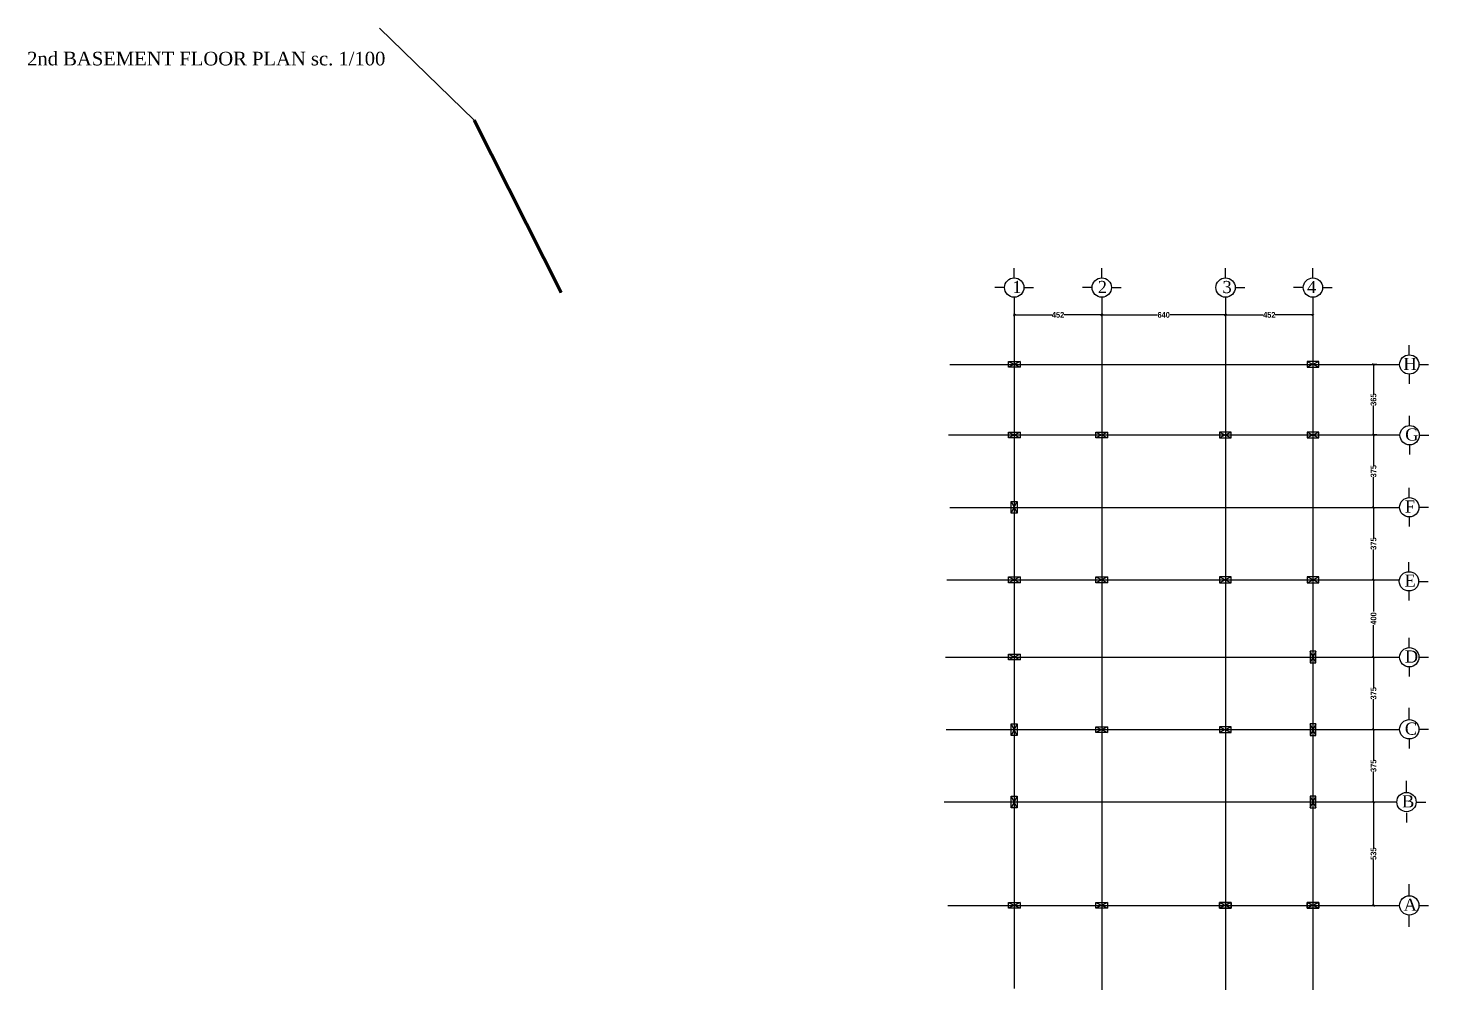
# Model space of a CAD drawing. Extents: x 285329 to 658348, y -83126 to -16980.
# Drawn here: x 312741 to 319989, y -42865 to -37888 of the extents above; entities that cross this region are included whole.
import ezdxf

# ---------------------------------------------------------------- set-up
doc = ezdxf.new("R2010")
doc.units = 0
doc.layers.get('0').update_dxf_attribs({"linetype": 'CONTINUOUS'})
doc.layers.get('DEFPOINTS').update_dxf_attribs({"color": 9, "linetype": 'CONTINUOUS'})
for name, color, linetype in [('AXIS', 1, 'CONTINUOUS'), ('COLUMN', 5, 'CONTINUOUS'), ('DIM', 3, 'CONTINUOUS'), ('TEXT', 3, 'CONTINUOUS'), ('WALL1', 2, 'CONTINUOUS')]:
    doc.layers.add(name, color=color, linetype=linetype)
doc.layers.add('excavation border', color=5, linetype='CONTINUOUS', lineweight=30)
doc.styles.add('CITYBLUEPRINT', font='cityb___.ttf', dxfattribs={"width": 0.8})
doc.styles.add('style2', font='romantic.ttf', dxfattribs={"height": 50})
doc.dimstyles.new('50', dxfattribs={"dimtxt": 30, "dimasz": 10, "dimexe": 5, "dimexo": 6, "dimgap": 5, "dimtad": 0, "dimdec": 0, "dimdsep": 46, "dimtxsty": 'CITYBLUEPRINT', "dimblk1": 'OBLIQUE', "dimblk2": 'OBLIQUE', "dimsah": 1, "dimcen": 0.05, "dimdle": 0.03, "dimclre": 22, "dimclrt": 7, "dimadec": 0, "dimazin": 0, "dimtfac": 1, "dimtdec": 0, "dimtix": 1, "dimtmove": 0, "dimatfit": 3, "dimldrblk": 'OBLIQUE', "dimfxl": 1, "dimtolj": 1, "dimtzin": 0, "dimarcsym": 0})

# ---------------------------------------------------------------- blocks, each defined once
blk = doc.blocks.new('COLUMN')
at = {"layer": 'AXIS'}
for p, q in [((236924.7, -9644.3), (236984.7, -9674.3)), ((236984.7, -9644.3), (236924.7, -9674.3))]:
    blk.add_line(p, q, dxfattribs=at)
at = {"layer": 'COLUMN'}
blk.add_lwpolyline([(236924.7, -9644.3), (236984.7, -9644.3), (236984.7, -9674.3), (236924.7, -9674.3)], close=True, dxfattribs=at)
blk = doc.blocks.new('_Oblique')
at = {"color": 0, "lineweight": -2}
blk.add_line((-0.5, -0.5), (0.5, 0.5), dxfattribs=at)
blk = doc.blocks.new('*D3042')
at = {"layer": 'DEFPOINTS', "color": 0, "linetype": 'Continuous', "lineweight": 5, "transparency": 16777216}
for p in [(317843.6, -39384.7), (318296.1, -39372.3), (318296.1, -39384.7)]:
    blk.add_point(p, dxfattribs=at)
at = {"layer": 'DIM', "color": 22, "linetype": 'Continuous', "lineweight": -2, "transparency": 16777216}
for p, q in [((317843.6, -39378.7), (317843.6, -39367.3)), ((318296.1, -39378.7), (318296.1, -39367.3))]:
    blk.add_line(p, q, dxfattribs=at)
at = {"layer": 'DIM', "color": 0, "linetype": 'Continuous', "lineweight": -2, "transparency": 16777216}
for p, q in [((317843.6, -39372.3), (318039, -39372.3)), ((318296.1, -39372.3), (318100.7, -39372.3))]:
    blk.add_line(p, q, dxfattribs=at)
at = {"layer": 'DIM', "color": 0, "linetype": 'Continuous', "lineweight": -2, "transparency": 16777216, "xscale": 10, "yscale": 10, "zscale": 10, "rotation": 180}
blk.add_blockref('_Oblique', (317843.6, -39372.3), dxfattribs=at)
at = {"layer": 'DIM', "color": 0, "linetype": 'Continuous', "lineweight": -2, "transparency": 16777216, "xscale": 10, "yscale": 10, "zscale": 10}
blk.add_blockref('_Oblique', (318296.1, -39372.3), dxfattribs=at)
at = {"layer": 'DIM', "color": 7, "linetype": 'Continuous', "lineweight": 5, "transparency": 16777216, "insert": (318069.9, -39372.3), "char_height": 30, "attachment_point": 5, "style": 'CITYBLUEPRINT'}
blk.add_mtext('\\A1;452', dxfattribs=at)
blk = doc.blocks.new('*D3043')
at = {"layer": 'DEFPOINTS', "color": 0, "linetype": 'Continuous', "lineweight": 5, "transparency": 16777216}
for p in [(318296.1, -39384.7), (318936.4, -39372.3), (318936.4, -39372.3)]:
    blk.add_point(p, dxfattribs=at)
at = {"layer": 'DIM', "color": 22, "linetype": 'Continuous', "lineweight": -2, "transparency": 16777216}
for p, q in [((318296.1, -39378.7), (318296.1, -39367.3)), ((318936.4, -39366.3), (318936.4, -39367.3))]:
    blk.add_line(p, q, dxfattribs=at)
at = {"layer": 'DIM', "color": 0, "linetype": 'Continuous', "lineweight": -2, "transparency": 16777216}
for p, q in [((318296.1, -39372.3), (318582.8, -39372.3)), ((318936.5, -39372.3), (318649.8, -39372.3))]:
    blk.add_line(p, q, dxfattribs=at)
at = {"layer": 'DIM', "color": 0, "linetype": 'Continuous', "lineweight": -2, "transparency": 16777216, "xscale": 10, "yscale": 10, "zscale": 10, "rotation": 180}
blk.add_blockref('_Oblique', (318296.1, -39372.3), dxfattribs=at)
at = {"layer": 'DIM', "color": 0, "linetype": 'Continuous', "lineweight": -2, "transparency": 16777216, "xscale": 10, "yscale": 10, "zscale": 10}
blk.add_blockref('_Oblique', (318936.4, -39372.3), dxfattribs=at)
at = {"layer": 'DIM', "color": 7, "linetype": 'Continuous', "lineweight": 5, "transparency": 16777216, "insert": (318616.3, -39372.3), "char_height": 30, "attachment_point": 5, "style": 'CITYBLUEPRINT'}
blk.add_mtext('\\A1;640', dxfattribs=at)
blk = doc.blocks.new('*D3044')
at = {"layer": 'DEFPOINTS', "color": 0, "linetype": 'Continuous', "lineweight": 5, "transparency": 16777216}
for p in [(318936.4, -39372.3), (319388.9, -39372.3), (319388.9, -39372.3)]:
    blk.add_point(p, dxfattribs=at)
at = {"layer": 'DIM', "color": 22, "linetype": 'Continuous', "lineweight": -2, "transparency": 16777216}
for p, q in [((318936.4, -39366.3), (318936.4, -39367.3)), ((319388.9, -39366.3), (319388.9, -39367.3))]:
    blk.add_line(p, q, dxfattribs=at)
at = {"layer": 'DIM', "color": 0, "linetype": 'Continuous', "lineweight": -2, "transparency": 16777216}
for p, q in [((318936.4, -39372.3), (319131.8, -39372.3)), ((319388.9, -39372.3), (319193.5, -39372.3))]:
    blk.add_line(p, q, dxfattribs=at)
at = {"layer": 'DIM', "color": 0, "linetype": 'Continuous', "lineweight": -2, "transparency": 16777216, "xscale": 10, "yscale": 10, "zscale": 10, "rotation": 180}
blk.add_blockref('_Oblique', (318936.4, -39372.3), dxfattribs=at)
at = {"layer": 'DIM', "color": 0, "linetype": 'Continuous', "lineweight": -2, "transparency": 16777216, "xscale": 10, "yscale": 10, "zscale": 10}
blk.add_blockref('_Oblique', (319388.9, -39372.3), dxfattribs=at)
at = {"layer": 'DIM', "color": 7, "linetype": 'Continuous', "lineweight": 5, "transparency": 16777216, "insert": (319162.7, -39372.3), "char_height": 30, "attachment_point": 5, "style": 'CITYBLUEPRINT'}
blk.add_mtext('\\A1;452', dxfattribs=at)
blk = doc.blocks.new('*D3045')
at = {"layer": 'DEFPOINTS', "color": 0, "linetype": 'Continuous', "lineweight": 5, "transparency": 16777216}
for p in [(319725.7, -39628.3), (319701.9, -39993.6), (319725.7, -39993.6)]:
    blk.add_point(p, dxfattribs=at)
at = {"layer": 'DIM', "color": 22, "linetype": 'Continuous', "lineweight": -2, "transparency": 16777216}
for p, q in [((319719.7, -39628.3), (319696.9, -39628.3)), ((319719.7, -39993.6), (319696.9, -39993.6))]:
    blk.add_line(p, q, dxfattribs=at)
at = {"layer": 'DIM', "color": 0, "linetype": 'Continuous', "lineweight": -2, "transparency": 16777216}
for p, q in [((319701.9, -39628.2), (319701.9, -39780.2)), ((319701.9, -39993.6), (319701.9, -39841.7))]:
    blk.add_line(p, q, dxfattribs=at)
at = {"layer": 'DIM', "color": 0, "linetype": 'Continuous', "lineweight": -2, "transparency": 16777216, "xscale": 10, "yscale": 10, "zscale": 10}
for p, rotation in [((319701.9, -39628.3), 90), ((319701.9, -39993.6), 270)]:
    blk.add_blockref('_Oblique', p, dxfattribs=dict(at, rotation=rotation))
at = {"layer": 'DIM', "color": 7, "linetype": 'Continuous', "lineweight": 5, "transparency": 16777216, "insert": (319701.9, -39810.9), "char_height": 30, "attachment_point": 5, "rotation": 90, "style": 'CITYBLUEPRINT'}
blk.add_mtext('\\A1;365', dxfattribs=at)
blk = doc.blocks.new('*D3046')
at = {"layer": 'DEFPOINTS', "color": 0, "linetype": 'Continuous', "lineweight": 5, "transparency": 16777216}
for p in [(319725.7, -39993.6), (319701.9, -40368.3), (319701.9, -40368.3)]:
    blk.add_point(p, dxfattribs=at)
at = {"layer": 'DIM', "color": 22, "linetype": 'Continuous', "lineweight": -2, "transparency": 16777216}
for p, q in [((319719.7, -39993.6), (319696.9, -39993.6)), ((319695.9, -40368.3), (319696.9, -40368.3))]:
    blk.add_line(p, q, dxfattribs=at)
at = {"layer": 'DIM', "color": 0, "linetype": 'Continuous', "lineweight": -2, "transparency": 16777216}
for p, q in [((319701.9, -39993.5), (319701.9, -40151.3)), ((319701.9, -40368.4), (319701.9, -40210.6))]:
    blk.add_line(p, q, dxfattribs=at)
at = {"layer": 'DIM', "color": 0, "linetype": 'Continuous', "lineweight": -2, "transparency": 16777216, "xscale": 10, "yscale": 10, "zscale": 10}
for p, rotation in [((319701.9, -39993.6), 90), ((319701.9, -40368.3), 270)]:
    blk.add_blockref('_Oblique', p, dxfattribs=dict(at, rotation=rotation))
at = {"layer": 'DIM', "color": 7, "linetype": 'Continuous', "lineweight": 5, "transparency": 16777216, "insert": (319701.9, -40181), "char_height": 30, "attachment_point": 5, "rotation": 90, "style": 'CITYBLUEPRINT'}
blk.add_mtext('\\A1;375', dxfattribs=at)
blk = doc.blocks.new('*D3047')
at = {"layer": 'DEFPOINTS', "color": 0, "linetype": 'Continuous', "lineweight": 5, "transparency": 16777216}
for p in [(319701.9, -40368.3), (319701.9, -40743.1), (319701.9, -40743.1)]:
    blk.add_point(p, dxfattribs=at)
at = {"layer": 'DIM', "color": 22, "linetype": 'Continuous', "lineweight": -2, "transparency": 16777216}
for p, q in [((319695.9, -40368.3), (319696.9, -40368.3)), ((319695.9, -40743.1), (319696.9, -40743.1))]:
    blk.add_line(p, q, dxfattribs=at)
at = {"layer": 'DIM', "color": 0, "linetype": 'Continuous', "lineweight": -2, "transparency": 16777216}
for p, q in [((319701.9, -40368.3), (319701.9, -40526)), ((319701.9, -40743.1), (319701.9, -40585.4))]:
    blk.add_line(p, q, dxfattribs=at)
at = {"layer": 'DIM', "color": 0, "linetype": 'Continuous', "lineweight": -2, "transparency": 16777216, "xscale": 10, "yscale": 10, "zscale": 10}
for p, rotation in [((319701.9, -40368.3), 90), ((319701.9, -40743.1), 270)]:
    blk.add_blockref('_Oblique', p, dxfattribs=dict(at, rotation=rotation))
at = {"layer": 'DIM', "color": 7, "linetype": 'Continuous', "lineweight": 5, "transparency": 16777216, "insert": (319701.9, -40555.7), "char_height": 30, "attachment_point": 5, "rotation": 90, "style": 'CITYBLUEPRINT'}
blk.add_mtext('\\A1;375', dxfattribs=at)
blk = doc.blocks.new('*D3048')
at = {"layer": 'DEFPOINTS', "color": 0, "linetype": 'Continuous', "lineweight": 5, "transparency": 16777216}
for p in [(319701.9, -40743.1), (319701.9, -41142.7), (319701.9, -41142.7)]:
    blk.add_point(p, dxfattribs=at)
at = {"layer": 'DIM', "color": 22, "linetype": 'Continuous', "lineweight": -2, "transparency": 16777216}
for p, q in [((319695.9, -40743.1), (319696.9, -40743.1)), ((319695.9, -41142.7), (319696.9, -41142.7))]:
    blk.add_line(p, q, dxfattribs=at)
at = {"layer": 'DIM', "color": 0, "linetype": 'Continuous', "lineweight": -2, "transparency": 16777216}
for p, q in [((319701.9, -40743), (319701.9, -40907.4)), ((319701.9, -41142.8), (319701.9, -40978.4))]:
    blk.add_line(p, q, dxfattribs=at)
at = {"layer": 'DIM', "color": 0, "linetype": 'Continuous', "lineweight": -2, "transparency": 16777216, "xscale": 10, "yscale": 10, "zscale": 10}
for p, rotation in [((319701.9, -40743.1), 90), ((319701.9, -41142.7), 270)]:
    blk.add_blockref('_Oblique', p, dxfattribs=dict(at, rotation=rotation))
at = {"layer": 'DIM', "color": 7, "linetype": 'Continuous', "lineweight": 5, "transparency": 16777216, "insert": (319701.9, -40942.9), "char_height": 30, "attachment_point": 5, "rotation": 90, "style": 'CITYBLUEPRINT'}
blk.add_mtext('\\A1;400', dxfattribs=at)
blk = doc.blocks.new('*D3049')
at = {"layer": 'DEFPOINTS', "color": 0, "linetype": 'Continuous', "lineweight": 5, "transparency": 16777216}
for p in [(319701.9, -41142.7), (319701.9, -41517.7), (319701.9, -41517.7)]:
    blk.add_point(p, dxfattribs=at)
at = {"layer": 'DIM', "color": 22, "linetype": 'Continuous', "lineweight": -2, "transparency": 16777216}
for p, q in [((319695.9, -41142.7), (319696.9, -41142.7)), ((319695.9, -41517.7), (319696.9, -41517.7))]:
    blk.add_line(p, q, dxfattribs=at)
at = {"layer": 'DIM', "color": 0, "linetype": 'Continuous', "lineweight": -2, "transparency": 16777216}
for p, q in [((319701.9, -41142.7), (319701.9, -41300.6)), ((319701.9, -41517.8), (319701.9, -41359.9))]:
    blk.add_line(p, q, dxfattribs=at)
at = {"layer": 'DIM', "color": 0, "linetype": 'Continuous', "lineweight": -2, "transparency": 16777216, "xscale": 10, "yscale": 10, "zscale": 10}
for p, rotation in [((319701.9, -41142.7), 90), ((319701.9, -41517.7), 270)]:
    blk.add_blockref('_Oblique', p, dxfattribs=dict(at, rotation=rotation))
at = {"layer": 'DIM', "color": 7, "linetype": 'Continuous', "lineweight": 5, "transparency": 16777216, "insert": (319701.9, -41330.2), "char_height": 30, "attachment_point": 5, "rotation": 90, "style": 'CITYBLUEPRINT'}
blk.add_mtext('\\A1;375', dxfattribs=at)
blk = doc.blocks.new('*D3050')
at = {"layer": 'DEFPOINTS', "color": 0, "linetype": 'Continuous', "lineweight": 5, "transparency": 16777216}
for p in [(319701.9, -41517.7), (319701.9, -41892.7), (319701.9, -41892.7)]:
    blk.add_point(p, dxfattribs=at)
at = {"layer": 'DIM', "color": 22, "linetype": 'Continuous', "lineweight": -2, "transparency": 16777216}
for p, q in [((319695.9, -41517.7), (319696.9, -41517.7)), ((319707.9, -41892.7), (319706.9, -41892.7))]:
    blk.add_line(p, q, dxfattribs=at)
at = {"layer": 'DIM', "color": 0, "linetype": 'Continuous', "lineweight": -2, "transparency": 16777216}
for p, q in [((319701.9, -41517.7), (319701.9, -41675.6)), ((319701.9, -41892.8), (319701.9, -41734.9))]:
    blk.add_line(p, q, dxfattribs=at)
at = {"layer": 'DIM', "color": 0, "linetype": 'Continuous', "lineweight": -2, "transparency": 16777216, "xscale": 10, "yscale": 10, "zscale": 10}
for p, rotation in [((319701.9, -41517.7), 90), ((319701.9, -41892.7), 270)]:
    blk.add_blockref('_Oblique', p, dxfattribs=dict(at, rotation=rotation))
at = {"layer": 'DIM', "color": 7, "linetype": 'Continuous', "lineweight": 5, "transparency": 16777216, "insert": (319701.9, -41705.2), "char_height": 30, "attachment_point": 5, "rotation": 90, "style": 'CITYBLUEPRINT'}
blk.add_mtext('\\A1;375', dxfattribs=at)
blk = doc.blocks.new('*D3051')
at = {"layer": 'DEFPOINTS', "color": 0, "linetype": 'Continuous', "lineweight": 5, "transparency": 16777216}
for p in [(319701.9, -41892.8), (319701.9, -42427.6), (319701.9, -42427.6)]:
    blk.add_point(p, dxfattribs=at)
at = {"layer": 'DIM', "color": 0, "linetype": 'Continuous', "lineweight": -2, "transparency": 16777216}
for p, q in [((319701.9, -41892.7), (319701.9, -42130.2)), ((319701.9, -42427.6), (319701.9, -42190.1))]:
    blk.add_line(p, q, dxfattribs=at)
at = {"layer": 'DIM', "color": 22, "linetype": 'Continuous', "lineweight": -2, "transparency": 16777216}
for p, q in [((319707.9, -41892.8), (319706.9, -41892.8)), ((319707.9, -42427.6), (319706.9, -42427.6))]:
    blk.add_line(p, q, dxfattribs=at)
at = {"layer": 'DIM', "color": 0, "linetype": 'Continuous', "lineweight": -2, "transparency": 16777216, "xscale": 10, "yscale": 10, "zscale": 10}
for p, rotation in [((319701.9, -41892.8), 90), ((319701.9, -42427.6), 270)]:
    blk.add_blockref('_Oblique', p, dxfattribs=dict(at, rotation=rotation))
at = {"layer": 'DIM', "color": 7, "linetype": 'Continuous', "lineweight": 5, "transparency": 16777216, "insert": (319701.9, -42160.2), "char_height": 30, "attachment_point": 5, "rotation": 90, "style": 'CITYBLUEPRINT'}
blk.add_mtext('\\A1;535', dxfattribs=at)

msp = doc.modelspace()

# ---------------------------------------------------------------- linework, layer by layer
at = {"layer": 'DIM'}
for p, q in [((317843.09, -39180.69), (317843.09, -39130.69)), ((318296.09, -39180.76), (318296.09, -39130.76)), ((318936.41, -39180.86), (318936.41, -39130.86)), ((319388.36, -39180.92), (319388.36, -39130.92)), ((317793.09, -39230.69), (317743.09, -39230.69)), ((317843.07, -39280.69), (317843.09, -42857.57)), ((317843.09, -39280.69), (317843.09, -39330.69)), ((317893.09, -39230.69), (317943.09, -39230.69)), ((318246.09, -39230.76), (318196.09, -39230.76)), ((318296.09, -39280.76), (318295.57, -42865.14)), ((318296.09, -39280.76), (318296.09, -39330.76)), ((318346.09, -39230.76), (318396.09, -39230.76)), ((318936.41, -39280.86), (318935.88, -42865.14)), ((318936.41, -39280.86), (318936.41, -39330.86)), ((318986.41, -39230.86), (319036.41, -39230.86)), ((319338.36, -39230.92), (319288.36, -39230.92)), ((319388.36, -39280.92), (319387.83, -42865.2)), ((319388.36, -39280.92), (319388.36, -39330.92)), ((319438.36, -39230.92), (319488.36, -39230.92)), ((319887.1, -39578.84), (319887.1, -39528.84)), ((317509.39, -39628.28), (319837.11, -39628.28)), ((319937.1, -39628.84), (319987.1, -39628.84)), ((319887.1, -39678.84), (319887.1, -39728.84)), ((319888.86, -39944.72), (319888.86, -39894.72)), ((317503.35, -39993.58), (319838.88, -39993.58)), ((319938.86, -39994.72), (319988.86, -39994.72)), ((319888.86, -40044.72), (319888.86, -40094.72)), ((319887.1, -40317.74), (319887.1, -40267.74)), ((317510.25, -40368.33), (319837.11, -40368.33)), ((319937.1, -40367.74), (319987.1, -40367.74)), ((319887.1, -40417.74), (319887.1, -40467.74)), ((319885.46, -40700.82), (319885.46, -40650.82)), ((317494.37, -40743.08), (319835.46, -40743.08)), ((319885.46, -40800.82), (319885.46, -40850.82)), ((319935.46, -40750.82), (319985.46, -40750.82)), ((319887.1, -41093.55), (319887.1, -41043.55)), ((317487.72, -41142.75), (319837.11, -41142.75)), ((319937.1, -41143.55), (319987.1, -41143.55)), ((319887.1, -41193.55), (319887.1, -41243.55)), ((319887.09, -41466.52), (319887.09, -41406.09)), ((317491.74, -41517.74), (319837.11, -41517.74)), ((319937.09, -41516.52), (319987.09, -41516.52)), ((319887.09, -41566.52), (319887.09, -41616.52)), ((319872.44, -41842.79), (319872.44, -41782.37)), ((319822.44, -41892.74), (317480.85, -41892.74)), ((319872.44, -41947.79), (319872.44, -41997.79)), ((319922.44, -41892.79), (319972.44, -41892.79)), ((319887.11, -42377.67), (319887.11, -42317.24)), ((317500.23, -42427.61), (319837.11, -42427.61)), ((319937.11, -42427.67), (319987.11, -42427.67)), ((319887.11, -42538.09), (319887.11, -42477.67))]:
    msp.add_line(p, q, dxfattribs=at)
at = {"layer": 'DIM', "linetype": 'Continuous', "ltscale": 3}
msp.add_lwpolyline([(319373.36, -40750.84), (319373.16, -40750.84)], dxfattribs=at)
at = {"layer": 'DIM'}
for centre in [(317843.09, -39230.69), (318296.09, -39230.76), (318936.41, -39230.86), (319388.36, -39230.92), (319887.1, -39628.84), (319888.86, -39994.72), (319887.1, -40367.74), (319885.46, -40750.82), (319887.1, -41143.55), (319887.09, -41516.52), (319872.44, -41892.79), (319887.11, -42427.67)]:
    msp.add_circle(centre, 50, dxfattribs=at)
at = {"layer": 'excavation border'}
for points in [[(314560.2, -37887.9), (315049.48, -38364.74)], [(315049.48, -38364.74), (315498.88, -39255.75)]]:
    msp.add_lwpolyline(points, dxfattribs=at)
at = {"layer": 'WALL1', "lineweight": 60}
msp.add_lwpolyline([(315049.48, -38364.74), (315498.88, -39255.75)], dxfattribs=at)

# ---------------------------------------------------------------- block references
at = {"layer": 'DIM', "linetype": 'Continuous'}
for p in [(80888.39, -29969.02), (80888.39, -30334.32), (81340.87, -30334.32), (80888.31, -31083.78), (81341.11, -31083.78), (80888.31, -31483.49), (81341.06, -31858.48), (80888.39, -32768.35), (81340.87, -32768.35), (81981.19, -32768.35), (82433.66, -32768.35)]:
    msp.add_blockref('COLUMN', p, dxfattribs=at)
at = {"layer": 'DIM', "linetype": 'Continuous', "xscale": -1}
for p in [(556343.06, -29969.02), (555890.58, -30334.32), (556343.06, -30334.32), (555890.58, -31083.82), (555890.39, -31858.48), (555890.58, -32768.35), (556343.06, -32768.35)]:
    msp.add_blockref('COLUMN', p, dxfattribs=at)
at = {"layer": 'DIM', "linetype": 'Continuous'}
for p, rotation in [((308183.83, -277323.03), 90), ((327502.35, 195436.96), 270.0000000024456), ((327502.35, 195061.96), 270.0000000024456)]:
    msp.add_blockref('COLUMN', p, dxfattribs=dict(at, rotation=rotation))
at = {"layer": 'DIM', "linetype": 'Continuous', "xscale": -1}
for p, rotation in [((82433.97, -50402.33), 180), ((329047.62, -278097.45), 270), ((329047.62, -278472.44), 270), ((309729.11, 195061.96), 90)]:
    msp.add_blockref('COLUMN', p, dxfattribs=dict(at, rotation=rotation))

# ---------------------------------------------------------------- texts
at = {"layer": 'DIM', "char_height": 63, "width": 240.4607, "attachment_point": 1, "style": 'style2'}
for s, insert in [('1', (317833.4, -39196.3)), ('2', (318275.33, -39196.36)), ('3', (318920.66, -39196.46)), ('4', (319357.71, -39196.52)), ('H', (319856.46, -39594.44)), ('G', (319865.77, -39959.55)), ('F', (319864.01, -40332.57)), ('E', (319862.37, -40715.65)), ('D', (319864.01, -41108.38)), ('C', (319864, -41481.35)), ('B', (319849.35, -41857.62)), ('A', (319857.82, -42392.49))]:
    msp.add_mtext(s, dxfattribs=dict(at, insert=insert))
at = {"layer": 'TEXT', "insert": (312736.3, -38010.82), "char_height": 70.56, "width": 3056.2551, "attachment_point": 1, "style": 'style2'}
msp.add_mtext('2nd BASEMENT FLOOR PLAN sc. 1/100', dxfattribs=at)

# ---------------------------------------------------------------- dimensions: what is measured, and where the dimension line sits
at = {"layer": 'DIM', "linetype": 'Continuous', "lineweight": 5}
dim = msp.add_linear_dim(base=(318296.11, -39372.27), p1=(317843.63, -39384.72), p2=(318296.11, -39384.72), dimstyle='50', dxfattribs=at)
dim.commit()
dim.dimension.update_dxf_attribs({"geometry": '*D3042', "text_midpoint": (318069.87, -39372.27)})
for base, p1, p2, picture, middle in [((318936.43, -39372.27), (318296.11, -39384.72), (318936.43, -39372.27), '*D3043', (318616.27, -39372.27)), ((319388.9, -39372.27), (318936.43, -39372.27), (319388.9, -39372.27), '*D3044', (319162.67, -39372.27))]:
    dim = msp.add_linear_dim(base=base, p1=p1, p2=p2, dimstyle='50', override={"dimtmove": 1}, dxfattribs=at)
    dim.commit()
    dim.dimension.update_dxf_attribs({"geometry": picture, "text_midpoint": middle})
dim = msp.add_linear_dim(base=(319701.88, -39993.58), p1=(319725.71, -39628.28), p2=(319725.71, -39993.58), angle=90, dimstyle='50', dxfattribs=at)
dim.commit()
dim.dimension.update_dxf_attribs({"geometry": '*D3045', "text_midpoint": (319701.88, -39810.93)})
for base, p1, p2, picture, middle in [((319701.88, -40368.33), (319725.71, -39993.58), (319701.88, -40368.33), '*D3046', (319701.88, -40180.95)), ((319701.88, -40743.08), (319701.88, -40368.33), (319701.88, -40743.08), '*D3047', (319701.88, -40555.7)), ((319701.88, -41142.75), (319701.88, -40743.08), (319701.88, -41142.75), '*D3048', (319701.88, -40942.91)), ((319701.88, -41517.74), (319701.88, -41142.75), (319701.88, -41517.74), '*D3049', (319701.88, -41330.24)), ((319701.88, -41892.74), (319701.88, -41517.74), (319701.88, -41892.74), '*D3050', (319701.88, -41705.24)), ((319701.88, -42427.61), (319701.88, -41892.77), (319701.88, -42427.61), '*D3051', (319701.88, -42160.19))]:
    dim = msp.add_linear_dim(base=base, p1=p1, p2=p2, angle=90, dimstyle='50', override={"dimtmove": 1}, dxfattribs=at)
    dim.commit()
    dim.dimension.update_dxf_attribs({"geometry": picture, "text_midpoint": middle})

doc.saveas('drawing.dxf')
